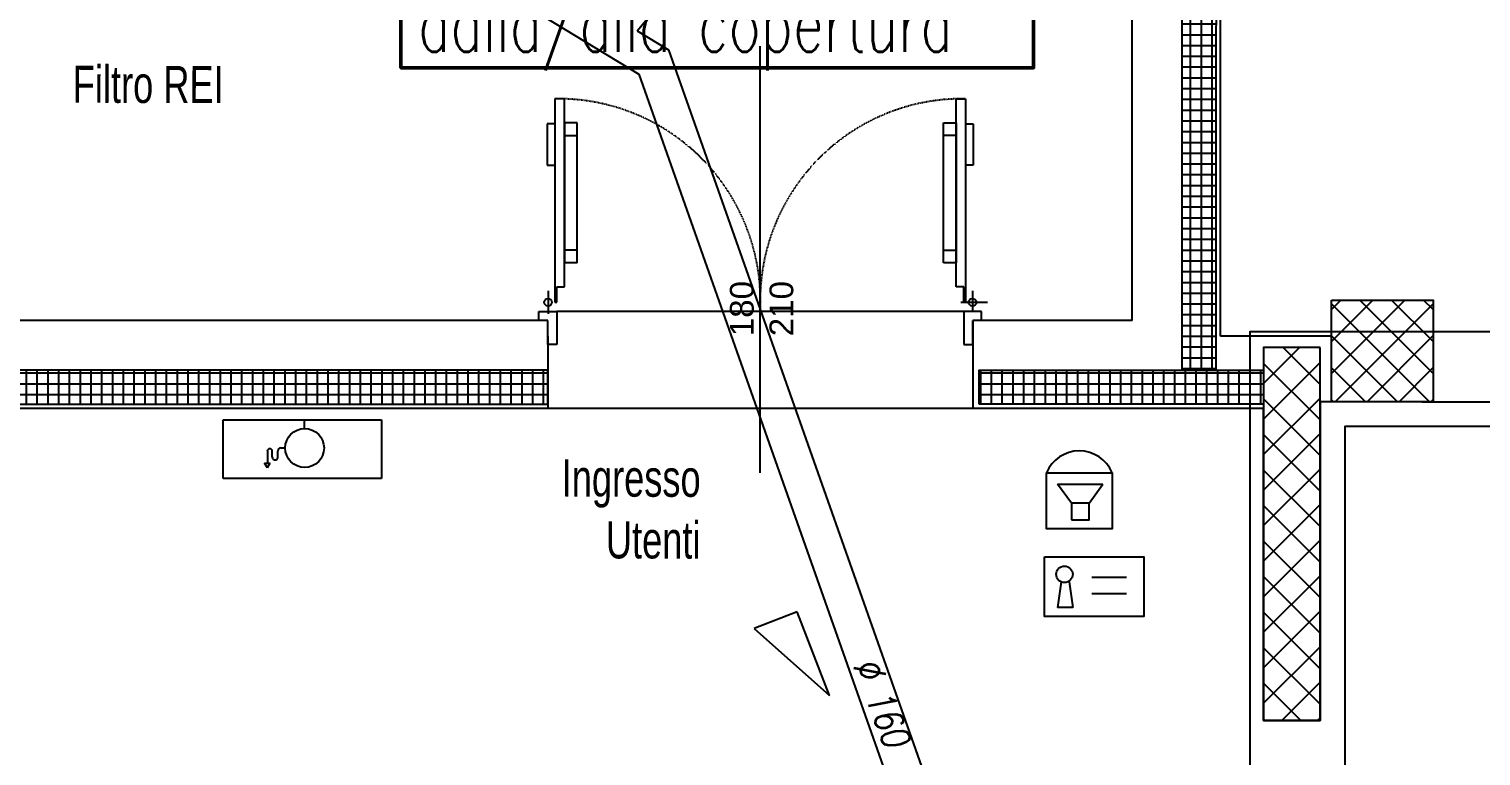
# Model space of a CAD drawing. Header units: millimetres. Extents: x -3782782348 to 131293, y -36553 to 57271.
# Drawn here: x 93542 to 94184, y 37945 to 38267 of the extents above; entities that cross this region are included whole.
import ezdxf

# ---------------------------------------------------------------- set-up
doc = ezdxf.new("R2010")
doc.units = ezdxf.units.MM
doc.header["$LTSCALE"] = 0.01
doc.linetypes.add('ACAD_ISO03W100', pattern=[30, 12, -18])
doc.linetypes.add('CONTINOUS', pattern=[0])
for name, color, linetype in [('ESTRAZ', 2, 'Continuous'), ('X_MURI', 8, 'Continuous'), ('X_Numerazione camere', 8, 'Continuous'), ('X_Porte interne', 8, 'Continuous'), ('X_quote serramenti interni', 251, 'CONTINOUS')]:
    doc.layers.add(name, color=color, linetype=linetype)
doc.layers.add('tubi_uta', color=253, linetype='Continuous', lineweight=50)
doc.styles.add('nomi', font='arial.ttf')
doc.styles.add('QUOTE', font='simplex.shx', dxfattribs={"width": 0.7})
doc.styles.add('ROMANS', font='romans')
doc.styles.add('testo indicazioni', font='romans.shx', dxfattribs={"width": 0.8, "oblique": 10, "height": 17.5})

# ---------------------------------------------------------------- blocks, each defined once
blk = doc.blocks.new('porta 180 specc')
for p, q in [((-4.07, 88.76), (-4.07, 100.46)), ((0, 97.9), (0, 90.03)), ((3.98, 97.9), (0, 97.9)), ((-94.07, 90.01), (-94.07, 90.79)), ((-94.07, 90.79), (-4.07, 90.79)), ((-94.07, 86.65), (-94.07, 90.01)), ((-94.07, 90.01), (-94.07, 90.01)), ((-83.02, 90.79), (-83.02, 94.18)), ((-83.02, 94.18), (-64.68, 94.18)), ((-64.68, 94.18), (-64.68, 90.79)), ((-4.07, 90.01), (-10.85, 90.01)), ((-10.85, 90.01), (-10.85, 86.65)), ((-9.14, 93.84), (-0.32, 93.84)), ((-4.07, 90.79), (-4.07, 90.01)), ((0, 90.03), (14.62, 90.03)), ((0, 89.97), (0, -89.97)), ((14.62, 93.97), (3.98, 93.97)), ((14.62, 90.03), (14.62, 93.97)), ((-10.85, 86.65), (-94.07, 86.65)), ((-83.4, 81.03), (-83.4, 86.65)), ((-83.4, 86.65), (-77.77, 86.65)), ((-83.4, 81.03), (-83.4, 86.65)), ((-83.4, 86.65), (-21.52, 86.65)), ((-77.77, 86.65), (-77.77, 81.03)), ((-27.15, 81.03), (-27.15, 86.65)), ((-27.15, 86.65), (-21.52, 86.65)), ((-21.52, 86.65), (-21.52, 81.03)), ((-21.52, 86.65), (-21.52, 81.03)), ((-77.77, 81.03), (-83.4, 81.03)), ((-21.52, 81.03), (-83.4, 81.03)), ((-21.52, 81.03), (-27.15, 81.03)), ((71.32, 0), (-117.31, 0)), ((-77.77, -80.97), (-83.4, -80.97)), ((-83.4, -80.97), (-83.4, -86.6)), ((-21.52, -80.97), (-83.4, -80.97)), ((-83.4, -80.97), (-83.4, -86.6)), ((-77.77, -86.6), (-77.77, -80.97)), ((-21.52, -80.97), (-27.15, -80.97)), ((-27.15, -80.97), (-27.15, -86.6)), ((-21.52, -80.97), (-21.52, -86.6)), ((-10.85, -86.6), (-94.07, -86.6)), ((-94.07, -86.6), (-94.07, -89.96)), ((-83.4, -86.6), (-77.77, -86.6)), ((-83.4, -86.6), (-21.52, -86.6)), ((-27.15, -86.6), (-21.52, -86.6)), ((-10.85, -89.96), (-10.85, -86.6)), ((-94.07, -89.96), (-94.07, -89.96)), ((-94.07, -89.96), (-94.07, -90.74)), ((-94.07, -90.74), (-4.07, -90.74)), ((-83.02, -90.74), (-83.02, -94.13)), ((-83.02, -94.13), (-64.68, -94.13)), ((-64.68, -94.13), (-64.68, -90.74)), ((-4.07, -89.96), (-10.85, -89.96)), ((-9.14, -93.78), (1.01, -93.78)), ((0, -97.85), (0, -89.97)), ((0, -89.97), (14.62, -89.97)), ((14.62, -93.91), (3.98, -93.91)), ((14.62, -89.97), (14.62, -93.91)), ((3.98, -97.85), (0, -97.85))]:
    blk.add_line(p, q)
blk.add_lwpolyline([(-4.07, -90.74), (-4.07, -89.96)])
for centre in [(-4.07, 93.84), (-4.07, -93.78)]:
    blk.add_circle(centre, 1.7)
at = {"linetype": 'ACAD_ISO03W100', "ltscale": 0.5}
for centre, start, end in [((-4.66, 89.37), 179.09047, 272.3307), ((-4.66, -89.32), 87.6693, 180.90953)]:
    blk.add_arc(centre, 89.42, start, end, dxfattribs=at)
blk = doc.blocks.new('videocit')
at = {"layer": 'X_Numerazione camere', "color": 1}
for p, q in [((-2995.19, 55013.71), (-3001.34, 55022.11)), ((-3001.34, 55022.11), (-2981.28, 55022.11)), ((-2987.42, 55013.71), (-2981.28, 55022.11))]:
    blk.add_line(p, q, dxfattribs=at)
for points in [[(-3006.27, 55027.06), (-2977.22, 55027.06), (-2977.22, 55002.32), (-3006.27, 55002.32)], [(-2995.19, 55006.28), (-2987.42, 55006.28), (-2987.42, 55013.71), (-2995.19, 55013.71)]]:
    blk.add_lwpolyline(points, close=True, dxfattribs=at)
blk.add_arc((-2991.75, 55021.07), 15.71, 22.4105, 157.5895, dxfattribs=at)
blk = doc.blocks.new('bage')
at = {"layer": 'X_Porte interne'}
for p, q in [((1457.26, 26416.12), (1455.67, 26404.73)), ((1460.78, 26416.12), (1462.37, 26404.73)), ((1470.82, 26418.16), (1486.15, 26418.16)), ((1470.82, 26411.02), (1486.15, 26411.02)), ((1462.37, 26404.73), (1455.67, 26404.73))]:
    blk.add_line(p, q, dxfattribs=at)
blk.add_lwpolyline([(1449.94, 26427.24), (1493.85, 26427.24), (1493.85, 26400.77), (1449.94, 26400.77)], close=True, dxfattribs=at)
blk.add_circle((1458.71, 26419.47), 3.65, dxfattribs=at)

msp = doc.modelspace()

# ---------------------------------------------------------------- hatches: boundary and pattern name
at = {"layer": 'X_MURI', "ltscale": 4}
h = msp.add_hatch(dxfattribs=at)
h.set_pattern_fill('NET', color=256, scale=1.5, angle=180, style=0)
h.set_pattern_definition([(180, (96731.8557, -16952.056), (-6e-16, -4.7625), []), (270, (96731.8557, -16952.056), (4.7625, -9e-16), [])])
h.paths.add_polyline_path([(94066.55, 38115.96), (94051.56, 38115.97), (94051.66, 38421.02), (94066.62, 38421.02)])
h = msp.add_hatch(dxfattribs=at)
h.set_pattern_fill('_USER', color=256, scale=10, angle=45, style=0, double=1, pattern_type=0)
h.set_pattern_definition([(45, (139069.621, 4436.309), (-7.0710678, 7.0710678), []), (135, (139069.621, 4436.309), (-7.0710678, -7.0710678), [])])
h.paths.add_polyline_path([(94117.58, 38147), (94162.58, 38147), (94162.58, 38102.02), (94117.58, 38102.02)])
h = msp.add_hatch(dxfattribs=at)
h.set_pattern_fill('ANSI37', color=256, scale=3.5, angle=180, style=0)
h.set_pattern_definition([(225, (139069.621, 4436.309), (7.857724, -7.857724), []), (315, (139069.621, 4436.309), (7.857724, 7.857724), [])])
h.paths.add_polyline_path([(94112.58, 38126.01), (94087.58, 38126.01), (94087.58, 37961.02), (94112.58, 37961.02)])
h = msp.add_hatch(dxfattribs=at)
h.set_pattern_fill('NET', color=256, scale=1.5, angle=180, style=0)
h.set_pattern_definition([(360, (90187.8907, -16944.5188), (-6e-10, -4.7625), []), (270, (90187.8907, -16944.5188), (-4.7625, 6e-10), [])])
h.paths.add_polyline_path([(93771.15, 38101), (93771.15, 38115.98), (93531.35, 38115.97), (93531.35, 38101)])
h = msp.add_hatch(dxfattribs=at)
h.set_pattern_fill('NET', color=256, scale=1.5, angle=180, style=0)
h.set_pattern_definition([(180, (96724.8174, -16944.519), (-6e-16, -4.7625), []), (270, (96724.8174, -16944.519), (4.7625, -9e-16), [])])
h.paths.add_polyline_path([(93961.85, 38101), (93961.85, 38115.98), (94087.58, 38115.96), (94087.58, 38101)])

# ---------------------------------------------------------------- linework, layer by layer
at = {"layer": 'tubi_uta', "color": 1, "elevation": 0}
msp.add_lwpolyline([(93706.19, 38320.75), (93706.19, 38249.78), (93985.94, 38249.78), (93985.94, 38320.75)], close=True, dxfattribs=at)
at = {"layer": 'X_MURI', "ltscale": 4}
for p, q in [((94068.56, 38131.02, 0), (94068.56, 38811.02, 0)), ((93294.16, 38560.73), (93811.39, 38246.95)), ((93810.66, 38266.1, 0), (93969.82, 38457.84)), ((94029.56, 38137.97, 0), (94029.56, 38399.04, 0)), ((93810.66, 38266.1), (93824.58, 38257.66)), ((93824.58, 38257.66), (93982.66, 37809.75, 0)), ((93811.39, 38246.95), (93967.57, 37804.42, 0)), ((93771.15, 38137.97, 0), (93057.53, 38138, 0)), ((94029.56, 38137.97, 0), (93959.02, 38137.97, 0)), ((93959.02, 38137.97, 0), (93959.02, 38099, 0)), ((93771.15, 38131.02, 0), (93771.15, 38098.97, 0)), ((94117.58, 38131.02, 0), (94068.56, 38131.02, 0)), ((93771.15, 38098.97, 0), (93053.53, 38099, 0)), ((93959.02, 38099, 0), (93771.15, 38098.97, 0)), ((94087.58, 38099, 0), (93959.02, 38099, 0)), ((94117.58, 38102.02, 0), (94112.58, 38102.02)), ((94157.58, 38102.02, 0), (94903.14, 38102)), ((93627.65, 38094.03, 0), (93697.65, 38094.03, 0)), ((93627.65, 38068.03, 0), (93627.65, 38094.03, 0)), ((93663.63, 38090.17, 0), (93663.63, 38094.03, 0)), ((93697.65, 38094.03, 0), (93697.65, 38068.03, 0)), ((93647.16, 38080.17, 0), (93647.16, 38074.9, 0)), ((93649.33, 38077.57, 0), (93649.33, 38080.17, 0)), ((93651.83, 38077.63, 0), (93651.83, 38080.23, 0)), ((93653.07, 38081.57, 0), (93655.04, 38081.57, 0)), ((93647.16, 38072.8, 0), (93645.9, 38074.9, 0)), ((93645.9, 38074.9, 0), (93648.41, 38074.9, 0)), ((93647.16, 38072.8, 0), (93648.41, 38074.9, 0)), ((93697.65, 38068.03, 0), (93627.65, 38068.03, 0)), ((93998.13, 38022.35), (93996.53, 38010.95)), ((94001.64, 38022.35), (94003.23, 38010.95)), ((94011.69, 38024.38), (94027.01, 38024.38)), ((94011.69, 38017.24), (94027.01, 38017.24)), ((93881.33, 38009.11), (93862.37, 38001.76)), ((93895.67, 37972.15), (93881.33, 38009.11)), ((94003.23, 38010.95), (93996.53, 38010.95)), ((93862.37, 38001.76), (93895.67, 37972.15)), ((94112.47, 37961.02), (94087.58, 37961.02))]:
    msp.add_line(p, q, dxfattribs=at)
at = {"layer": 'X_MURI', "ltscale": 4, "elevation": 0}
for points in [[(94066.55, 38115.96), (94066.55, 38115.96), (94051.56, 38115.97), (94051.66, 38421.02), (94066.62, 38421.02), (94066.55, 38115.96)], [(97257.51, 37791.01), (97257.51, 38133.01), (94081.51, 38133.01), (94081.5, 35745.02), (90209.53, 35745.02)], [(93771.15, 38101), (93771.15, 38101), (93771.15, 38115.98), (93531.35, 38115.97), (93531.35, 38101), (93771.15, 38101)], [(93961.85, 38101), (93961.85, 38101), (93961.85, 38115.98), (94087.58, 38115.96), (94087.58, 38101), (93961.85, 38101)], [(97227.44, 38091.01), (94123.51, 38091.01), (94123.5, 35705.02)]]:
    msp.add_lwpolyline(points, dxfattribs=at)
for points in [[(94117.58, 38147), (94162.58, 38147), (94162.58, 38102.02), (94117.58, 38102.02)], [(94112.58, 38126.01), (94087.58, 38126.01), (94087.58, 37961.02), (94112.58, 37961.02)]]:
    msp.add_lwpolyline(points, close=True, dxfattribs=at)
at = {"layer": 'X_MURI', "ltscale": 4}
for points in [[(94112.58, 38126.01), (94087.58, 38126.01), (94087.58, 37961.02), (94112.58, 37961.02)], [(93990.81, 38033.46), (94034.71, 38033.46), (94034.71, 38007), (93990.81, 38007)]]:
    msp.add_lwpolyline(points, close=True, dxfattribs=at)
msp.add_lwpolyline([(94112.58, 38102.02), (94112.58, 37961.02), (94087.58, 37961.02), (94087.58, 38099)], dxfattribs=at)
for centre, radius in [((93663.63, 38081.57, 0), 8.59), ((93999.57, 38025.7), 3.65)]:
    msp.add_circle(centre, radius, dxfattribs=at)
for centre, radius, start, end in [((93648.24, 38080.17, 0), 1.09, 0, 180), ((93653.07, 38080.32, 0), 1.25, 90, 184.29964), ((93650.58, 38077.53, 0), 1.25, 178.34585, 4.29964)]:
    msp.add_arc(centre, radius, start, end, dxfattribs=at)

# ---------------------------------------------------------------- block references
at = {"layer": 'X_MURI', "ltscale": 4, "rotation": 270}
msp.add_blockref('porta 180 specc', (93865.06, 38141.95, 0), dxfattribs=at)
at = {"layer": 'X_MURI', "ltscale": 4}
for name, p in [('videocit', (96997.88, -16956.5)), ('bage', (92540.86, 11606.22))]:
    msp.add_blockref(name, p, dxfattribs=at)

# ---------------------------------------------------------------- texts
at = {"layer": 'ESTRAZ', "color": 3, "style": 'ROMANS', "width": 0.7}
msp.add_text('dalla/alla copertura', height=25, dxfattribs=at).set_placement((93713.81, 38256.82, 0))
at = {"layer": 'X_MURI', "ltscale": 4, "attachment_point": 9}
for s, insert, char_height, width, rotation, style in [('{\\fArial|b0|i0|c0|p34;\\H0.8x;Filtro REI}', (93627.85, 38233.86, 0), 20.48, 332.9783, 359.85091, 'QUOTE'), ('{\\fArial|b0|i0|c0|p34;\\H0.8x;Ingresso\\PUtenti}', (93838.64, 38032.41, 0), 20.48, 332.9783, 359.85091, 'QUOTE'), ('{\\Fromans|c238;%%C }160', (93920.34, 37948.09, 0), 12.25, 163.1594, 290.90649, 'testo indicazioni')]:
    msp.add_mtext(s, dxfattribs=dict(at, insert=insert, char_height=char_height, width=width, rotation=rotation, style=style))
at = {"layer": 'X_quote serramenti interni', "insert": (93865.81, 38235.97), "char_height": 10.5, "width": 105.0016, "attachment_point": 6, "rotation": 89.95576, "style": 'nomi'}
msp.add_mtext('\\pxql;180\\P210', dxfattribs=at)

doc.saveas('drawing.dxf')
